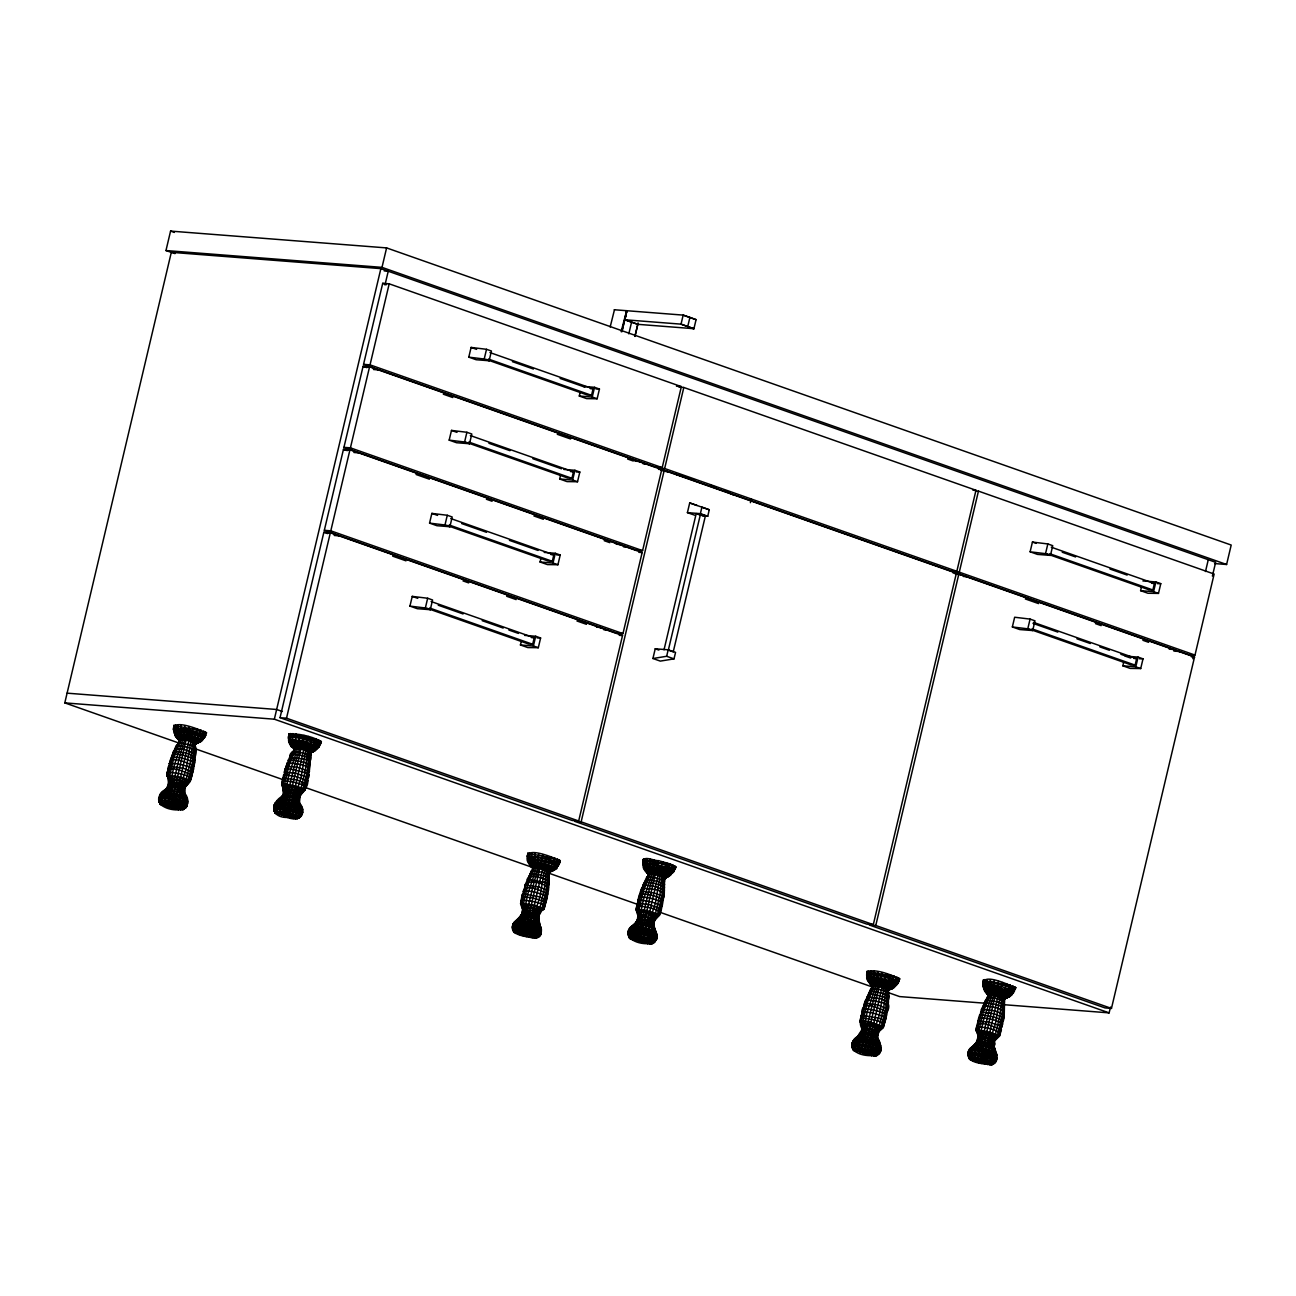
<?xml version="1.0" encoding="UTF-8"?>
<svg xmlns="http://www.w3.org/2000/svg" width="1296" height="1296" viewBox="0 0 1296 1296"><rect width="100%" height="100%" fill="white"/><g stroke="black" fill="none" stroke-linecap="round" stroke-linejoin="round"><path stroke-width="1.5" d="M318.913 744.941L321.035 742.916C311.429 737.618 299.7 735.107 288.749 735.124L289.3 742.009L293.981 748.813C302.519 747.922 316.159 752.441 309.226 762.583L309.323 753.089L315.058 750.951L319.95 745.459C314.296 742.689 279.223 728.482 290.952 746.107C290.758 748.975 306.131 746.01 312.822 751.891L319.221 746.658L302.827 740.891L288.668 739.287L290.822 745.54L293.56 748.294L292.864 747.322C286.238 742.786 312.514 748.683 314.086 751.275L309.193 752.749L312.644 752.215L319.221 746.658M319.367 743.645L320.744 743.418L321.376 741.571C311.753 736.258 300.008 733.763 289.024 733.763L288.295 738.38L289.186 740.486M982.805 985.786C981.088 970.882 1009.098 985.414 1015.789 987.584L1011.593 995.263L1003.72 999.103L1009.681 996.575L1013.618 992.671L997.223 986.904L986.629 985.154L982.805 985.786L984.587 990.97L988.654 995.458L987.341 993.902L998.39 995.474L1005.907 998.39L1004.416 998.989L1003.671 1017.878L1001.954 1027.161L1000.933 1027.323M158.566 799.924L160.526 793.93L167.492 787.352C179.415 784.841 192.667 795.922 185.992 807.683C178.459 813.11 153.284 808.396 159.894 794.918C167.443 796.424 190.966 794.772 186.624 806.695L182.347 810.13M174.166 725.015L173.421 729.632L174.312 731.738L173.437 728.255C174.895 719.021 200.783 730.166 206.518 732.823L205.4 735.966L204.039 736.193L204.493 734.897M193.412 763.263L194.4 763.101L194.773 759.974L195.145 744.212L201.528 740.988L205.076 736.711L188.228 730.782L175.025 728.919L173.421 729.632L174.215 730.377M289.089 739.125L289.121 737.764M523.714 891.956C527.78 889.202 541.291 893.527 547.366 896.816L544.093 908.966C528.914 915.268 554.526 942.516 529.367 937.251C522.612 935.923 509.166 934.416 512.924 924.323C516.456 918.524 525.658 914.684 522.158 906.163L531.166 907.184L541.598 910.861L538.439 916.515L539.282 924.161L538.375 924.323M528.007 858.26L527.229 856.138C528.687 846.92 554.575 858.065 560.309 860.706L558.592 865.096L556.567 866.489L558.868 864.61C550.849 859.945 512.519 847.827 533.174 868.579C530.161 864.302 544.417 869.195 547.268 869.891C551.205 873.245 555.676 869.114 558.139 865.793L552.938 863.136L537.791 859.216L528.898 858.211L527.602 858.422L528.104 859.621L527.213 857.531L527.958 852.898M557.831 864.092L559.467 863.347L546.523 858.341L527.504 855.635L528.719 862.439L532.899 867.947L540.4 868.79L549.083 871.852L548.84 884.731L548.937 872.111L550.427 871.495L548.937 872.111M643.237 886.075C646.639 883.726 660.166 887.242 664.346 890.789C662.515 876.663 665.528 879.433 673.645 871.852C666.581 867.316 629.37 856.17 648.68 874.654L647.19 877.441L649.102 873.893L658.028 875.383L664.589 877.91L664.281 893.576L662.207 905.953L652.406 902.162L640.84 900.007L638.037 900.121L637.762 904.138L640.451 891.454L646.898 876.744L657.509 878.251L664.573 881.329M851.78 1044.689C852.282 1055.624 870.734 1057.147 878.413 1054.523C885.605 1047.848 875.237 1039.7 878.024 1032.458C866.846 1027.955 862.553 1026.043 857.466 1037.108C854.194 1036.541 850.84 1046.633 852.217 1043.069C852.979 1038.226 858.713 1037.367 860.69 1033.317C869.81 1033.268 879.741 1035.261 880.486 1045.759M869.551 995.765C864.983 991.553 887.177 996.916 888.424 999.637C892.264 988.897 877.489 989.609 870.782 988.735L864.335 1003.444L861.646 1016.145L862.326 1013.083C866.165 1010.264 880.195 1014.752 886.091 1017.959L883.273 1027.388L878.234 1031.81L883.273 1027.388L886.756 1014.881L888.44 1002.456L888.473 989.917L879.79 986.855L872.305 986.013L867.121 998.066L872.581 986.645L868.563 981.558L866.781 972.826C872.548 967.091 892.328 975.289 899.699 978.772L897.982 983.162L896.654 983.389M512.357 927.806C521.381 926.543 532.364 929.848 540.675 934.141L538.618 935.761L540.416 934.594C543.834 925.927 531.619 914.863 543.494 908.415L547.803 890.077L548.662 871.463L555.644 867.267L559.483 859.945M653.249 922.703L653.654 925.684C657.428 917.131 643.383 917.195 638.021 917.147C638.183 925.214 626.017 926.51 627.993 935.048C631.865 943.196 646.898 945.367 654.512 942.516C660.685 936.425 628.236 931.484 628.576 934.546L629.953 938.839M655.565 938.66L655.209 939.794L656.424 939.584C658.854 933.752 653.443 929.005 653.411 923.481C650.511 921.877 636.466 917.843 638.685 921.035M879.822 1052.66C886.901 1040.461 856.899 1039.489 854.177 1040.963L855.797 1039.214C861.062 1036.589 892.377 1041.611 876.145 1055.009L864.238 1051.153L853.238 1050.295M991.618 1064.907L995.895 1061.473C999.119 1053.032 987.584 1041.79 999.572 1035.844L1001.403 1029.818C994.518 1027.469 975.434 1016.777 976.066 1030.579C982.336 1039.052 973.328 1045.71 968.404 1051.218C964.807 1063.919 983.583 1063.433 991.618 1064.907C1000.334 1062.023 996.235 1052.044 993.773 1046.228C1001.03 1038.679 973.571 1036.022 979.371 1038.825M274.736 805.869L275.157 803.115L280.827 799.34L283.759 793.849L283.905 789.264L281.669 784.566L283.613 774.927L294.808 776.191L307.768 780.759C308.61 790.123 296.152 793.962 299.765 803.569L298.615 802.175L299.554 801.754L300.121 795.631L305.159 789.815C303.572 787.19 276.89 781.196 283.613 785.797M628.576 934.546L629.159 931.063C627.507 926.818 635.445 925.166 636.79 921.31L646.915 922.752L653.654 925.684M861.613 1032.556L862.229 1026.464L859.993 1021.766L861.257 1015.205L878.575 1018.073L885.314 1021.005L884.083 1021.556M969.91 1059.658L968.776 1053.016C966.881 1048.221 975.013 1046.099 976.763 1042.13L986.888 1043.572L993.627 1046.504M160.348 796.019L159.635 795.371C163.895 784.922 180.225 789.102 183.757 793.427L183.951 788.746L190.301 781.067L192.132 775.057C185.247 772.708 166.163 762.016 166.795 775.818C170.537 778.847 166.698 784.874 169.371 787.077M537.872 922.849L538.196 915.138L540.594 911.299L544.093 908.966L534.649 905.305L521.786 903.166L520.587 903.701L522.547 909.517L521.802 914.101L519.259 918.022L514.075 922.266L514.156 923.918M859.685 1034.888C864.189 1034.014 876.517 1036.508 876.938 1039.376L877.603 1033.204M169.484 807.991L169.922 804.33L173.615 805.221L172.546 808.736M284.359 816.755L284.796 813.078L288.49 813.969L287.42 817.484C270.54 817.646 270.119 803.261 282.366 796.117C286.87 796.019 298.096 797.753 298.501 800.604M523.276 935.89L523.714 932.229L520.214 931.241L520.376 935.08M638.782 941.949L639.446 937.17M862.682 1053.956L863.12 1050.278L866.813 1051.186L867.105 1050.084M978.755 1062.769L979.193 1059.107L975.694 1058.119L975.856 1061.959M166.423 803.358L166.585 807.181M281.297 812.106L281.443 815.945M635.72 937.316L635.882 941.139M859.621 1049.306L859.766 1053.146M866.765 997.223C875.788 997.888 894.451 998.163 887.128 1012.176M194.125 756.994L193.817 760.136C200.038 746.707 193.995 738.963 179.107 740.048L174.928 734.557L173.713 727.753L188.519 729.421L205.675 735.464L201.301 741.409L195.145 744.212M309.274 771.865L310.279 762.113C305.662 755.503 282.253 761.805 292.459 751.534L303.07 753.041L310.295 755.843L308.448 777.681L304.965 790.187L302.26 790.301M539.168 911.266L543.883 909.322L547.933 893.738L549.034 884.39L545.341 882.511L527.359 879.158L521.64 897.512L520.587 903.701L523.163 906.163L522.531 904.948M524.572 888.943L524.945 885.379C525.868 877.975 551.205 883.807 548.192 891L547.204 891.162M663.228 900.169C658.643 896.281 643.82 892.426 640.078 895.001L641.714 888.133C648.178 889.348 664.961 887.971 663.698 897.059L662.71 897.221M1002.181 1021.151L1003.412 1020.616L1004.254 1014.395L1004.562 998.73L987.341 993.902L983.696 988.022L983.437 979.776M160.639 804.897L158.809 799.486L175.511 801.851L186.883 806.258L183.546 809.595L171.056 805.205L189.151 726.716M276.842 801.43C281.362 799.794 287.096 802.435 291.859 803.131C294.581 802.127 305.176 810.13 300.348 805.027C299.797 800.669 274.606 799.745 280.325 798.871C290.887 791.548 311.915 808.072 298.42 818.343L285.93 813.953L304.025 735.464M514.447 932.78L513.184 929.621C517.509 926.462 533.353 931.532 540.027 935.145L537.338 937.478L524.848 933.088L542.943 854.599M656.181 940.216L652.844 943.553L640.354 939.146L658.449 860.657L670.291 863.962L675.815 866.765C675.961 873.585 663.26 861.581 657.833 863.379C653.962 863.784 641.714 857.369 642.832 864.967L643.61 865.679M864.238 1051.153L882.349 972.664M968.549 1055.349C972.988 1052.093 989.302 1057.309 996.154 1061.019L992.817 1064.372L980.327 1059.966L998.422 981.477M168.739 777.049L169.355 778.28L167.395 776.369L167.265 772.708L168.739 766.163L183.109 768.204L192.893 772.011L190.091 781.439L185.101 787.142L184.907 794.821L177.196 791.451L165.629 789.815L167.087 791.159M521.186 904.252L522.531 894.062L523.568 893.884L539.93 896.945L546.475 900.283M860.576 1022.317L861.257 1015.205M274.007 805.189C282.787 804.103 295.861 806.938 302.551 812.074C302.13 820.125 293.058 819.704 287.42 817.484M159.311 799.405L159.862 797.105C163.944 794.027 182.493 798.806 187.677 803.326M164.819 791.662L168.885 785.101L168.35 778.28L179.933 779.917L187.628 783.27M519.745 918.475L522.223 914.49L522.661 910.813L534.454 912.773L539.039 914.765L538.196 915.138M192.326 769.484L193.363 769.322L194.141 765.839C187.661 763.684 172.595 754.888 169.306 763.506L169.906 764.073M285.655 769.792L285.25 768.868L290.369 769.014L304.965 772.529L309.015 774.603L308.448 777.681L295.537 773.145L284.164 772.254L287.291 762.923C292.442 762.793 309.258 765.272 308.691 768.884M306.796 784.177L297.254 780.03L282.933 777.989L281.88 784.193L283.743 791.678L281.815 798.109M654.545 920.84L653.702 921.213L659.389 915.397L661.43 909.014L648.518 904.462L637.357 903.199L636.093 909.776L638.442 917.519M546.718 894.272L546.118 897.383L547.366 896.816M658.449 860.657C654.14 861.062 642.913 854.631 642.735 862.213L643.545 862.958M643.464 858.956L643.723 867.202L648.68 874.654M867.348 970.963L867.607 979.209L872.581 986.645M175.543 724.788L175.624 733.05L179.804 739.935L172.336 756.961L167.994 775.283C176.742 787.822 153.025 793.379 162 805.577M290.417 733.536L290.498 741.798L294.678 748.699L287.21 765.709L282.868 784.031C291.584 796.133 269.649 801.041 276.129 812.56L285.93 813.953M529.335 852.671L529.416 860.949L533.596 867.834L526.127 884.844L521.786 903.166C530.501 915.268 508.567 920.192 515.047 931.694L524.848 933.088M644.841 858.73L644.922 867.008L649.102 873.893L641.65 890.919L637.292 909.241C646.007 921.343 624.073 926.251 630.553 937.769L640.354 939.146M868.725 970.736L868.806 979.015L872.986 985.9L865.534 1002.91L861.192 1021.232C869.891 1033.333 847.973 1038.258 854.437 1049.76M984.814 979.549L984.895 987.827L989.075 994.712L981.607 1011.739L977.265 1030.061C985.981 1042.146 964.046 1047.071 970.526 1058.573L980.327 1059.966M177.908 724.853L177.682 733.115L180.986 739.984L174.053 757.01L169.711 775.332C176.791 787.109 157.788 792.585 162.956 803.86L171.056 805.205M292.783 733.601L292.556 741.863L295.861 748.732L288.927 765.758L284.585 784.08C291.665 795.857 272.662 801.349 277.83 812.608M531.716 852.736L531.49 860.998L534.778 867.866L527.845 884.909L523.503 903.231C530.599 915.008 511.58 920.484 516.764 931.743M647.222 858.811L646.996 867.073L650.284 873.925L643.351 890.968L639.009 909.29C646.105 921.067 627.086 926.543 632.27 937.818M871.106 970.801L870.88 979.063L874.184 985.932L867.235 1002.974L862.893 1021.28C869.989 1033.074 850.986 1038.55 856.154 1049.809M987.179 979.614L986.953 987.876L990.257 994.745L983.324 1011.787L978.982 1030.109C986.062 1041.887 967.059 1047.362 972.227 1058.638M169.306 763.506L177.552 763.749L189.459 766.843L193.574 768.933L192.893 772.011M993.06 1040.591L995.036 1040.51L999.362 1036.201L1001.549 1026.205L989.204 1022.22L978.01 1020.94L976.066 1030.579L978.01 1031.827M181.132 725.209L180.484 733.423L182.59 740.162L173.939 766.325L172.028 775.591L171.688 786.056L165.224 797.299L165.272 804.119M296.006 733.973L295.358 742.187L297.464 748.91L288.814 775.073L286.886 784.339L286.546 794.804L280.082 806.047L280.147 812.867M534.924 853.108L534.276 861.322L536.382 868.045L527.731 894.224L525.82 903.49L525.479 913.955L519.016 925.198L519.064 932.018M650.43 859.167L649.782 867.38L651.904 874.12L643.237 900.283L641.326 909.549L640.985 920.014L634.522 931.257L634.57 938.077M874.314 971.174L873.682 979.387L875.788 986.11L867.137 1012.273L865.21 1021.556L864.869 1032.021L858.406 1043.264L858.47 1050.084M990.403 979.987L989.755 988.2L991.861 994.923L983.21 1021.102L981.299 1030.369L980.959 1040.834L974.495 1052.077L974.543 1058.897M184.955 725.857L183.821 733.99L184.518 740.47C177.325 761.611 173.972 783.643 168.043 804.573M299.83 734.605L298.696 742.738L299.376 749.234C292.199 770.375 288.83 792.391 282.901 813.337M538.747 853.74L537.613 861.872L538.31 868.369C531.117 889.51 527.764 911.542 521.834 932.472M654.269 859.799L653.119 867.931L653.816 874.427C646.623 895.568 643.27 917.6 637.34 938.531M878.153 971.806L877.019 979.938L877.7 986.434C870.523 1007.575 867.154 1029.607 861.224 1050.538M994.226 980.618L993.092 988.751L993.789 995.247C986.596 1016.388 983.243 1038.42 977.314 1059.35M637.762 324.324L624.866 319.772L626.746 310.667L621.886 331.776L626.924 310.716L624.866 319.772L637.762 324.324L693.927 328.698L696.065 319.642L683.17 315.106L614.288 309.744M610.173 326.981L614.482 309.695M626.665 310.651L621.124 331.679M174.992 253.611L165.969 250.549L170.57 231.093L386.597 247.909L1231.2 545.049L1226.599 564.489L1214.595 563.566M177.244 742.446L64.8 702.886L171.315 252.315L380.862 268.628L1215.648 562.302L1212.392 576.072M64.8 702.886L274.347 719.199L380.862 268.628M165.969 250.549L381.996 267.365L386.597 247.909M280.033 717.692L323.854 532.267L330.334 532.769L622.517 635.558L578.68 820.984L572.2 820.481L280.033 717.692L286.513 718.195L578.68 820.984M324.324 530.323L343.472 449.291L349.952 449.793L642.136 552.582L622.971 633.614L616.491 633.112L324.324 530.323L330.804 530.825L622.971 633.614M343.942 447.347L363.091 366.298L369.571 366.8L661.738 469.589L642.589 550.638L636.109 550.12L343.942 447.347L350.422 447.849L642.589 550.638M363.544 364.354L382.709 283.322L389.189 283.824L681.356 386.613L662.207 467.645L655.727 467.143L363.544 364.354L370.04 364.856L662.207 467.645M384.977 284.99L388.233 271.22L384.199 270.896M286.513 718.195L330.334 532.769M330.804 530.825L349.952 449.793M350.422 447.849L369.571 366.8M370.04 364.856L389.189 283.824M409.941 606.107L412.241 596.387L427.664 598.25L432.572 599.983L430.272 609.703L417.312 608.699L409.941 606.107L425.363 607.986L430.272 609.703M429.559 523.114L431.86 513.394L447.282 515.273L452.191 516.991L449.89 526.727L436.93 525.706L429.559 523.114L444.982 524.993L449.89 526.727M449.177 440.138L451.478 430.418L466.9 432.281L471.809 434.014L469.508 443.734L456.548 442.73L449.177 440.138L464.6 442.001L469.508 443.734M468.796 357.145L471.096 347.425L486.518 349.304L491.427 351.022L489.127 360.758L476.167 359.737L468.796 357.145L484.218 359.024L489.127 360.758M425.363 607.986L427.664 598.25M444.982 524.993L447.282 515.273M464.6 442.001L466.9 432.281M484.218 359.024L486.518 349.304M524.588 635.396L535.685 636.255L540.61 637.988L538.31 647.708L527.796 647.563L520.425 644.971L521.348 641.083M544.207 552.404L555.304 553.279L560.212 554.996L557.928 564.732L547.414 564.586L540.043 561.994L540.967 558.106M563.809 469.427L574.922 470.286L579.83 472.019L577.53 481.739L567.032 481.594L559.661 479.002L560.585 475.114M583.427 386.435L594.54 387.31L599.449 389.027L597.148 398.763L586.651 398.617L579.28 396.025L580.203 392.137M427.162 608.342L528.379 643.95L532.688 644.274L534.227 637.794L431.114 601.522M446.78 525.35L547.997 560.957L552.307 561.298L553.846 554.818L450.733 518.53M466.398 442.373L567.616 477.965L571.925 478.305L573.464 471.825L470.351 435.553M486.016 359.381L587.234 394.988L591.543 395.329L593.082 388.832L489.953 352.561M520.425 644.971L533.401 645.991L535.685 636.255M540.043 561.994L553.003 562.999L555.304 553.279M559.661 479.002L572.621 480.006L574.922 470.286M579.28 396.025L592.24 397.03L594.54 387.31M628.803 333.85L631.541 322.283M634.894 336.409L638.134 322.963L634.959 336.377M581.143 821.842L664.2 470.448L956.367 573.237L873.31 924.631L866.83 924.129L574.663 821.34L581.143 821.842L873.31 924.631M664.654 468.504L683.818 387.472L975.985 490.261L956.837 571.293L950.357 570.791L658.174 468.002L664.654 468.504L956.837 571.293M652.925 658.514L655.225 648.794L668.185 649.798L675.556 652.39L674.017 658.87L660.296 661.106L652.925 658.514L666.662 656.278L674.017 658.87M694.769 515.225L687.415 512.633L689.715 502.913L709.268 509.749L707.746 516.245L702.189 515.808M664.022 649.814L696.195 513.653L700.52 513.994L705.429 515.727L673.24 651.872L668.331 650.138L700.52 513.994M666.662 656.278L668.185 649.798M687.415 512.633L700.375 513.653L701.914 507.157L709.268 509.749M750.384 502.686L751.324 498.749M875.772 925.49L958.829 574.112L1194.539 657.023L1111.466 1008.418L1104.986 1007.915L869.276 924.988L875.772 925.49L1111.466 1008.418M959.283 572.168L978.448 491.119L1214.141 574.047L1194.993 655.079L1188.513 654.577L952.803 571.649L959.283 572.168L1194.993 655.079M1012.354 626.956L1014.655 617.236L1030.077 619.099L1034.986 620.833L1032.685 630.553L1019.725 629.548L1012.354 626.956L1027.777 628.819L1032.685 630.553M1030.126 551.804L1032.426 542.068L1047.832 543.947L1052.741 545.681L1050.44 555.401L1037.48 554.396L1030.126 551.804L1045.532 553.667L1050.44 555.401M1027.777 628.819L1030.077 619.099M1045.532 553.667L1047.832 543.947M1130.663 658.044L1125.139 656.1L1138.099 657.104L1143.007 658.838L1140.707 668.558L1130.209 668.412L1122.838 665.82L1123.762 661.932M1142.91 580.948L1155.87 581.953L1160.779 583.67L1158.478 593.406L1147.964 593.26L1140.61 590.668L1141.517 586.78M1029.575 629.192L1130.776 664.783L1135.102 665.123L1136.641 658.643L1033.511 622.372M1047.346 554.024L1148.548 589.631L1152.873 589.972L1154.396 583.492L1051.283 547.204M1122.838 665.82L1135.798 666.824L1138.099 657.104M1140.61 590.668L1153.57 591.673L1155.87 581.953M1205.491 571.52L1208.277 559.71M1004.351 1004.724L1109.133 1012.873L1110.51 1007.041M1192.838 658.741L1193.778 654.804M688.144 327.256L693.927 328.698L687.706 326.657L689.909 317.407M193.412 727.736L188.73 741.425L174.118 805.934M308.286 736.484L303.604 750.173L288.992 814.682M547.204 855.635L542.522 869.308L527.909 933.833M662.71 861.694L658.028 875.383L643.415 939.892M886.594 973.701L881.928 987.374L867.316 1051.898M1002.683 982.514L998.001 996.187L983.389 1060.711M197.446 728.87L194.692 736.598L190.755 741.976L186.138 769.046L179.95 787.903L179.69 800.539L177.034 806.744M312.32 737.618L309.566 745.362L305.629 750.74L300.996 777.794L294.824 796.651L294.565 809.287L291.892 815.492M551.237 856.753L548.483 864.497L544.547 869.875L539.93 896.945L533.741 915.802L533.482 928.422L530.825 934.643M666.743 862.812L663.989 870.556L660.053 875.934L655.436 903.004L649.247 921.861L648.988 934.497L646.331 940.702M890.644 974.819L887.873 982.562L883.953 987.941L879.32 1015.011L873.131 1033.868L872.888 1046.488L870.215 1052.708M1006.717 983.632L1003.963 991.375L1000.026 996.754L995.409 1023.824L989.221 1042.681L988.961 1055.317L986.305 1061.521M200.993 730.004L197.77 737.602L192.521 742.559L190.642 760.72L186.316 779.042C176.272 786.785 188.001 799.502 179.577 807.57M315.868 738.769L312.644 746.35L307.395 751.307L305.516 769.468L301.19 787.806C291.146 795.533 302.875 808.25 294.451 816.318M554.785 857.903L551.561 865.501L546.329 870.442L544.433 888.619L540.108 906.941C530.064 914.684 541.793 927.385 533.369 935.469M670.291 863.962L667.067 871.56L661.835 876.517L659.939 894.677L655.63 913C645.57 920.743 657.299 933.46 648.875 941.528M662.207 905.953L659.389 915.397M894.191 975.969L890.968 983.551L885.719 988.508L883.84 1006.668L879.514 1025.006C869.454 1032.75 881.199 1045.451 872.775 1053.535M1010.264 984.782L1007.041 992.38L1001.792 997.321L999.913 1015.497L995.587 1033.819C985.543 1041.563 997.272 1054.264 988.848 1062.347M284.018 775.867L285.25 768.868M637.826 900.509L639.479 894.434M861.71 1012.516C862.245 999.038 880.243 1009.406 887.339 1011.803M203.796 731.106L200.216 738.558L193.93 743.094L192.667 761.497L188.341 779.836C176.207 787.061 191.678 800.717 181.602 808.364M318.67 739.854L315.09 747.306L308.804 751.858L307.541 770.261L303.215 788.584C291.082 795.809 306.553 809.465 296.476 817.112M557.604 858.989L554.008 866.441L547.722 870.993L546.458 889.396L542.133 907.718C529.999 914.944 545.47 928.6 535.394 936.247M673.11 865.048L669.514 872.5L663.228 877.052L661.964 895.455L657.639 913.793C645.505 921.002 660.992 934.659 650.9 942.305M896.994 977.054L893.414 984.506L887.128 989.059L885.848 1007.462L881.539 1025.784C869.405 1033.009 884.876 1046.666 874.8 1054.312M1013.067 985.867L1009.487 993.319L1003.201 997.871L1001.938 1016.275L997.612 1034.597C985.478 1041.822 1000.949 1055.479 990.873 1063.125M527.699 932.018L526.338 936.635M205.691 732.062L201.852 739.384L194.87 743.58L194.011 762.194L189.702 780.516C183.497 784.226 182.38 793.168 186.851 798.692L185.782 798.854M320.549 740.81L316.726 748.132L309.744 752.328L308.885 770.942L304.576 789.28C299.376 792.439 297.351 799.697 300.348 805.027M674.989 866.02L671.15 873.342L664.168 877.538L663.309 896.152L659 914.474C645.473 921.294 663.455 935.696 652.261 943.002M898.873 978.01L895.973 984.555L898.274 982.676C890.352 977.33 852.185 966.994 872.645 986.369L871.187 984.539M1014.962 986.823L1011.123 994.162L1004.141 998.357L1003.282 1016.955L998.973 1035.293C985.446 1042.114 1003.428 1056.515 992.234 1063.822M559.192 863.865L560.309 860.706M675.815 866.765L675.167 868.628L669.951 865.307L650.122 860.528L643.172 860.317L643.707 861.597M1015.789 987.584L1012.727 992.201L1014.347 991.489L1001.63 986.564L989.723 984.118L982.692 984.409M642.929 939.179L641.86 942.694M866.813 1051.186L865.744 1054.701M982.886 1059.998L981.817 1063.514M887.015 1006.101C887.582 1002.472 870.75 999.994 865.598 1000.123L863.104 1010.021C863.946 1006.895 887.695 1012.549 885.524 1015.432M523.098 891.405C526.127 882.9 542.635 891.308 547.722 894.11M1003.412 1020.616L993.789 1016.89L980.667 1014.719L979.646 1014.881L977.8 1021.329L978.415 1021.896L981.477 1009.309L988.232 995.085M303.961 790.349L300.721 793.314L298.825 797.494C299.052 795.728 283.192 789.847 283.289 795.355M976.617 1042.405L978.172 1036.136L976.277 1030.223L978.982 1030.109L990.128 1032.183L999.572 1035.844L995.117 1039.343L993.222 1043.507C993.481 1040.931 983.308 1039.797 979.76 1039.165C975.467 1041.255 980.618 1033.673 976.666 1031.13M880.891 1048.091C875.804 1043.653 857.563 1038.938 853.546 1041.984L852.703 1044.203L852.217 1043.069L855.554 1042.94L869.308 1045.499L880.924 1050.003L879.449 1050.651M274.25 804.735L273.812 809.417L275.513 813.645M541.469 931.225C534.746 925.781 522.45 924.08 513.184 923.886L512.6 927.369L513.848 932.229M637.454 919.901L638.037 913.761L636.304 909.403L637.292 909.241L647.093 910.618L659 914.474L655.063 919.69M861.192 1032.167L862.099 1027.323L860.188 1021.41L860.674 1018.283C865.615 1018.024 884.471 1021.005 883.224 1024.569M862.326 1029.526C853.708 1013.618 876.598 1024.456 883.483 1027.031L879.109 1031.422L876.809 1037.804M170.165 760.493L176.159 745.573L187.645 747.193L195.291 750.53M981.007 1012.808L985.43 1000.334C990.549 1000.237 1003.298 1002.197 1003.752 1005.437L1003.784 1002.278C1005.194 999.799 984.992 995.344 988.2 998.779M286.61 766.795L288.441 760.007C293.398 759.893 309.55 762.275 308.999 765.742M174.409 727.639L173.875 726.359L177.617 726.214L193.088 729.097L205.335 733.406L205.4 735.966M897.221 982.157L898.582 981.931L899.699 978.772M177.26 805.966L175.576 809.352M292.135 814.714L290.434 818.116M531.052 933.865L529.367 937.251M646.558 939.924L644.873 943.31M870.442 1051.931L868.757 1055.317M986.531 1060.744L984.83 1064.129M195.048 756.832L186.462 753.089L173.567 751.259L168.529 766.552L168.464 770.197L168.739 766.163M532.769 868.207L527.731 880L531.392 870.669L542.003 872.176L549.067 875.27M987.163 998.26L983.21 1006.895C985.025 1004.368 1004.108 1008.806 1003.396 1011.755M290.061 761.513L288.247 760.363L291.033 754.321C296.152 754.223 308.902 756.184 309.339 759.424M527.359 879.158L530.777 873.326L543.85 875.756L549.099 878.429M642.865 885.217L646.283 879.385L656.942 881.15L664.605 884.488M168.124 777.649C170.375 775.154 188.147 779.35 187.888 782.411L184.405 787.255C184.032 784.501 173.21 782.849 168.869 782.93L166.487 788.94L167.994 789.896M994.696 1061.667L995.182 1060.598M654.739 940.847L656.683 939.13L657.25 935.647L653.978 926.964L644.306 923.562L635.785 922.898L637.907 918.427L647.53 919.787L653.945 922.574L655.225 919.415L643.885 915.754L638.491 915.98M995.684 1055.916L997.094 1055.3L992.428 1052.919L975.677 1048.885L969.797 1048.707L969.133 1051.882C969.829 1048.253 981.671 1052.789 985.64 1053.162C987.601 1054.037 999.556 1056.191 995.733 1058.297M202.775 738.607L204.347 737.91L195.793 734.168L184 731.317L173.81 730.523L175.316 736.209L179.383 740.696L175.171 749.201L178.346 742.657L190.431 744.908L195.275 747.371M178.33 809.822L180.581 806.517M647.627 943.763L649.879 940.475M318.33 746.188L320.549 744.212C311.105 739.319 298.598 735.561 288.311 737.003M664.443 878.17L668.315 876.841L674.973 869.422M292.766 752.247L294.257 749.444M174.636 748.715L184.356 749.477L195.226 753.689M173.567 751.259L173.939 752.117M168.35 778.28L168.691 779.042C166.487 784.323 185.279 780.548 185.036 785.862M158.582 798.741L162.162 798.142L172.06 799.794L184.988 803.666L187.126 805.626L185.911 805.837L186.251 804.703C189.427 801.819 175.268 799.762 172.336 798.628C169.501 798.547 159.019 794.821 159.505 798.255M164.284 791.159C169.274 790.139 184.421 793.184 184.583 796.424M168.01 786.218C172.06 785.797 185.798 787.045 183.627 791.856M160.056 804.346L162.956 803.86M206.518 732.823L204.849 733.552M205.076 736.711L203.456 737.44M194.4 763.101L194.983 759.618C189.281 756.54 176.612 752.474 172.789 755.066M194.141 765.839L194.611 762.745C188.746 759.553 175.673 755.374 171.736 758.047M192.132 775.057L190.885 775.607M186.851 798.692C182.331 794.74 166.163 790.576 162.599 793.265L161.741 794.075C164.867 792.277 186.867 794.108 187.709 802.143M187.58 800.96C182.623 796.635 164.884 792.05 160.979 795.015M289.024 733.763L289.283 736.387L288.749 735.124M287.291 762.923L287.663 763.814M286.011 766.244L296.995 767.102L309.485 771.493M282.933 777.989L283.338 778.945M274.509 804.119C283.144 803.05 295.99 805.837 302.584 810.891M275.157 803.115C283.937 801.884 294.613 805.091 302.697 809.271M282.366 796.117L283.63 797.283M274.93 813.094L276.129 812.56M307.768 780.759L306.52 781.31M299.765 803.569C296.023 800.377 283.889 797.234 280.827 799.34M522.531 894.062L522.256 898.079C523.098 894.953 546.863 900.607 544.676 903.49M522.158 906.163L522.482 906.925C520.295 912.222 539.071 908.447 538.828 913.745M513.427 923.254C522.061 922.185 534.924 924.988 541.501 930.026M513.184 923.886L513.313 926.138C514.01 922.493 525.917 927.045 529.902 927.434C531.878 928.292 543.899 930.479 540.059 932.602L539.703 933.719L540.918 933.525L538.796 931.549L525.852 927.677L515.954 926.041L512.374 926.624M519.259 918.022L528.428 918.734L538.699 922.703M520.279 916.823C524.783 915.948 537.127 918.443 537.548 921.31M558.139 865.793L552.809 870.782L548.24 872.224M549.018 881.572C545.049 878.202 532.186 874.865 528.962 877.1M559.661 862.569L554.445 859.248L542.619 855.959L531.409 854.096L527.666 854.258L528.201 855.522M539.282 924.161C535.183 920.695 521.948 917.26 518.611 919.544M536.755 936.943C552.971 923.546 521.656 918.524 516.391 921.164L514.771 922.898C518.692 919.949 536.414 924.518 541.372 928.843M541.08 927.693C536.317 923.53 519.291 919.139 515.533 921.974M667.505 875.48L670.599 875.351C673.24 870.329 645.003 865.145 644.193 868.32L644.663 869.551C644.225 865.469 682.49 874.589 665.642 876.955L664.654 877.522C675.022 877.003 638.296 867.64 648.761 874.363L646.704 871.479C640.013 866.408 672.122 873.358 668.428 876.339C666.112 874.12 639.527 866.878 647.984 873.504M637.357 903.199L636.093 909.776L638.053 911.007M630.374 927.418C637.583 925.052 652.018 932.002 655.727 931.662C649.523 929.2 635.656 924.113 631.897 927.223M629.354 938.304L630.553 937.769M664.524 887.647C660.555 884.277 647.708 880.94 644.468 883.159M673.645 871.852L670.421 874.638M674.098 871.171L669.028 867.947L657.542 864.74L646.639 862.942L642.994 863.087L643.513 864.335M661.43 909.014L660.199 909.565M654.205 928.778C650.446 925.587 638.312 922.428 635.251 924.534M656.878 934.902C651.92 930.577 634.198 926.008 630.277 928.957L629.662 929.977C633.679 926.948 651.92 931.646 657.007 936.101M656.975 937.283C650.252 931.856 637.956 930.139 628.69 929.945L628.106 933.428L629.564 937.931M656.78 938.45C651.985 934.043 632.432 928.957 628.819 932.197M656.424 939.584C651.256 935.064 632.707 930.285 628.625 933.363M851.893 1047.055L852.039 1044.252L861.565 1044.981L878.186 1049.614L880.567 1051.137L879.109 1051.785M858.649 1036.087L867.834 1036.8L878.089 1040.769M888.489 996.494C887.323 993.919 866.522 988.897 870.799 992.849M897.545 983.858L893.381 988.168L888.327 990.176L893.608 987.763L897.545 983.858L892.328 981.202L877.198 977.281L868.304 976.277L866.732 976.973L867.51 977.686M898.582 981.931C893.916 977.816 870.685 969.975 866.603 975.596L867.413 976.325M887.598 1009.066L878.38 1005.048L864.545 1003.088M886.091 1017.959L884.844 1018.51M878.963 1031.697L869.989 1028.214L862.391 1027.987M876.533 1055.916L880.065 1052.206C873.212 1048.496 856.915 1043.28 852.476 1046.536M880.859 1049.29C875.691 1044.754 857.142 1039.975 853.06 1043.069M982.854 981.655L990.095 981.347L1002.359 983.858L1015.432 988.929L1013.764 989.674M982.708 983.016C992.542 981.817 1007.17 984.992 1014.671 990.743M981.477 1009.309L995.117 1010.848L1004.044 1014.752M978.577 1018.283C985.964 1017.36 996.98 1019.758 1002.634 1024.083M978.01 1020.94L977.152 1028.036C980.894 1025.476 995.733 1029.332 1000.318 1033.22M969.327 1059.107L970.526 1058.573M1009.471 996.98C1007.883 993.595 974.932 985.041 988.735 995.182M1003.671 1017.878L994.453 1013.861L980.618 1011.901M995.036 1040.51C994.016 1038.242 975.677 1033.819 979.452 1037.302M994.518 1041.644L993.676 1042.033M1001.403 1029.818L1000.156 1030.369M993.659 1044.932L987.163 1042.114L977.427 1040.72M994.761 1051.056C990.662 1047.573 977.427 1044.139 974.09 1046.423C976.034 1039.36 992.039 1045.953 993.028 1048.189M996.122 1053.454C991.602 1049.517 975.434 1045.337 971.87 1048.043M996.397 1060.403C991.213 1055.884 972.68 1051.088 968.582 1054.183M295.504 818.829L297.691 816.561L294.986 816.253L293.204 818.57M876.015 1053.778L873.293 1053.47L871.511 1055.77M989.917 1064.842L992.088 1062.59L989.383 1062.283L987.601 1064.583M674.374 870.669L672.073 872.564M878.623 1052.854L878.008 1053.826L879.417 1053.211L874.768 1050.845L858.017 1046.795L852.136 1046.617L853.448 1049.922M896.767 983.146L892.976 987.179L888.068 989.528L887.209 1008.142L882.884 1026.481C876.307 1030.336 875.61 1040.024 880.713 1045.337M985.802 989.966C975.92 984.004 1016.518 992.655 1010.394 995.458L1012.046 993.368M182.817 807.813L180.646 810.081M652.115 941.771L649.944 944.039M194.449 744.325L201.998 739.692C208.397 736.76 165.904 727.704 176.256 733.941M513.459 930.739C512.876 926.462 546.718 935.761 535.961 936.587L534.438 937.964M875.367 1054.652L859.54 1051.396L852.185 1048.189L864.562 1049.161L878.639 1054.102L873.828 1056.029M532.121 937.705L533.903 935.404L517.136 931.354L517.817 934.254M298.971 817.501L284.488 815.103L273.861 810.988L286.254 811.96L300.316 816.901L297.221 818.878M537.889 936.635L536.139 938.012M658.4 915.559L655.144 918.524C654.172 912.384 635.85 917.584 636.692 910.31M628.965 936.814C629.597 933.476 640.483 937.64 644.128 937.996C645.926 938.774 656.926 940.766 653.395 942.71L651.645 944.087M877.295 1054.701L875.545 1056.078M182.963 809.044C187.564 806.29 188.6 799.535 185.134 795.436M297.821 817.792L301.531 813.256L301.725 807.521C295.18 804.929 280.568 799.567 276.615 802.84M551.092 870.215L550.136 870.896C576.704 866.295 518.497 855.182 530.048 861.824M1008.401 997.159L1004.627 998.341L1006.571 997.094M528.331 860.949L529.756 864.675L533.255 868.304C516.035 857.288 567.292 868.66 549.472 871.933M196.344 743.013L195.356 743.564C205.724 743.045 168.998 733.682 179.464 740.405L176.661 737.894L174.539 733.066M667.343 877.003L663.746 878.283M201.123 740.696L202.565 740.048L191.176 735.626L177.682 733.115L174.425 733.244L174.895 734.362M200.167 741.587C205.951 738.931 167.573 730.766 176.904 736.387L176.531 735.188M198.029 743.062C201.447 740.308 171.817 733.909 177.989 738.574M195.68 744.034C196.603 741.523 177.892 736.922 178.961 740.308M316.872 748.44C320.128 745.475 305.581 743.386 302.567 742.203C299.651 742.122 288.911 738.299 289.413 741.814M315.997 749.444C322.105 746.642 281.524 737.991 291.406 743.936M315.041 750.335C317.974 747.662 304.835 745.767 302.13 744.714C299.489 744.633 289.786 741.182 290.239 744.358M309.323 753.089L312.822 751.891L311.218 751.761L312.174 751.081C324.081 750.368 284.035 740.372 292.28 746.269M309.388 756.248L310.149 756.119C317.034 749.752 290.952 745.897 293.836 749.056M190.042 778.621C191.29 775.057 172.433 772.06 167.476 772.335L167.395 776.369M189.103 781.601C190.318 778.102 171.85 775.186 167.006 775.445L168.691 779.042M185.846 784.566C186.057 781.958 170.959 778.394 169.047 780.516M183.692 790.285C186.802 785.732 170.489 783.594 168.885 785.101M307.784 775.138L308.804 774.976M184.826 807.878L186.235 807.246L181.57 804.881L164.819 800.831L158.938 800.669L160.25 803.974C166.406 806.404 180.225 811.458 183.919 808.348C177.698 805.901 163.831 800.815 160.088 803.909M302.762 791.176C303.005 788.098 285.25 783.918 282.998 786.397L282.269 785.117M283.03 794.707C287.372 794.626 298.177 796.295 298.566 799.033M301.676 792.164C301.028 788.535 275.756 781.796 284.699 794.335M299.911 794.61C300.121 792.148 285.865 788.778 284.067 790.787M299.279 796.003C299.473 793.638 285.752 790.398 284.018 792.326M301.045 808.736L302.162 808.542L301.725 807.521M301.336 812.284L302.551 812.074M301.126 813.451L302.6 812.803L290.984 808.283L277.231 805.723L273.91 805.869L274.379 807.003M299.7 816.626C305.629 813.904 266.279 805.529 275.854 811.296M558.641 861.451L560.018 861.224M554.915 868.579L556.373 867.931L544.968 863.509L531.49 860.998L528.217 861.143L528.687 862.245M550.67 871.495C553.765 869.017 526.873 863.185 532.478 867.429M525.139 885.022L538.99 886.982L548.402 890.627M547.609 888.035L548.564 887.873M674.147 867.51L675.524 867.283M671.296 873.65C677.695 870.718 635.202 861.662 645.554 867.883M543.834 906.503C545.081 902.939 526.225 899.959 521.267 900.218L520.798 903.344L522.482 906.925M640.645 891.081L654.496 893.041L663.908 896.686M541.679 910.31C541.939 907.232 524.167 903.053 521.915 905.548M539.638 912.449C539.849 909.841 524.75 906.277 522.839 908.399M663.115 894.094L664.07 893.932M537.743 916.628C537.937 914.296 524.394 911.088 522.677 913M537.484 918.167C538.78 915.899 520.231 911.801 523.179 914.976M537.419 919.739C537.613 917.276 523.373 913.923 521.575 915.916M661.624 903.442C663.811 900.558 640.046 894.904 639.22 898.031M539.573 926.753L540.643 926.575M514.058 931.856L515.047 931.694M659.34 912.578C661.478 909.727 638.005 904.138 637.178 907.232M657.185 916.369C660.344 913.842 632.95 907.913 638.669 912.238M653.881 930.382C654.124 927.304 636.368 923.125 634.117 925.619M654.124 941.836C657.137 939.082 643.675 937.138 640.888 936.052C638.183 935.971 628.22 932.44 628.69 935.696M897.691 980.861C901.255 977.605 885.314 975.305 882.025 974.025C877.878 974.381 868.304 968.841 866.619 974.203L867.445 974.965M895.196 985.64C901.595 982.708 859.102 973.669 869.438 979.889M887.323 1002.942L888.246 1002.796M1014.12 988.33L1015.497 988.103M1011.269 994.469C1014.525 991.489 999.977 989.399 996.964 988.232C994.064 988.135 983.308 984.328 983.81 987.827L985.219 991.553M1009.438 996.365C1015.222 993.708 976.844 985.543 986.175 991.165M881.086 1028.376C884.228 1025.833 856.85 1019.92 862.553 1024.229L861.937 1023.014M861.338 1031.908C865.679 1031.827 876.501 1033.495 876.89 1036.233M1003.622 1008.612C1003.865 1005.631 986.612 1001.549 984.442 1003.979M879.984 1029.364C882.884 1027.048 857.774 1021.604 863.006 1025.573M879.028 1030.514C879.255 1027.906 864.14 1024.342 862.229 1026.464M877.149 1034.694C877.343 1032.361 863.784 1029.154 862.067 1031.065M877.765 1042.389C878.024 1039.311 860.252 1035.115 858.017 1037.61L860.528 1033.576M878.98 1044.819L880.033 1044.641C873.423 1042.211 858.892 1036.719 854.923 1040.04M997.159 1037.189C997.418 1034.127 979.646 1029.931 977.395 1032.426M996.073 1038.177C998.957 1035.86 973.847 1030.433 979.079 1034.386L978.626 1033.042M995.117 1039.343C996.543 1036.832 976.115 1032.329 979.355 1035.812M993.335 1049.728C993.578 1046.909 977.281 1043.069 975.224 1045.354M995.441 1054.75L996.786 1054.15L986.175 1050.035L973.62 1047.686L970.574 1047.816L971.012 1048.853M995.782 1057.115C998.892 1054.28 985.025 1052.287 982.157 1051.169C979.387 1051.088 969.149 1047.46 969.619 1050.797M995.522 1059.48L997.013 1058.816L988.961 1055.317L969.521 1051.688L968.306 1051.882L968.08 1054.247L969.521 1058.751M994.097 1062.639C1000.026 1059.934 960.676 1051.542 970.25 1057.309M595.949 388.978L599.449 389.027M576.331 471.971L579.83 472.019M556.713 554.947L560.212 554.996M1157.279 583.637L1160.779 583.67M537.095 637.94L540.61 637.988M1139.508 658.789L1143.007 658.838M197.3 742.333C209.223 741.62 169.16 731.624 177.406 737.521M299.392 793.282C306.293 792.083 280.73 785.781 284.958 789.799M551.999 869.422C564.748 868.66 521.883 857.968 530.712 864.286M663.617 877.943C670.226 876.793 646.137 870.345 648.275 874.265M541.177 909.436L542.894 909.5M654.674 917.325C662.645 916.709 637.551 909.824 637.988 913M653.395 942.71L642.362 941.139L630.488 937.591L631.298 939.535M891.405 987.487C904.154 986.726 861.273 976.034 870.102 982.352L869.713 981.153C859.831 975.191 900.428 983.842 894.321 986.645L888.878 989.998C889.785 987.487 871.09 982.886 872.159 986.272M888.538 989.528C906.617 987.714 862.537 977.686 870.588 983.486M1005.615 997.774C1016.599 997.126 979.663 987.908 987.26 993.352L987.957 994.307C981.931 990.193 1005.793 995.539 1007.219 997.904L1003.59 998.762M880.567 1027.501L882.284 1027.566M996.656 1036.33L998.374 1036.379M624.866 319.772L681.032 324.146L693.927 328.698M676.496 386.224L681.356 386.613M678.958 387.099L683.818 387.472M364.095 366.752L372.146 367.384M373.475 369.506L379.517 369.976M590.198 388.622L593.082 388.832M634.91 461.149L639.77 461.522M643.108 463.806L647.125 464.114M972.745 490.001L975.985 490.261M975.208 490.876L978.448 491.119M658.498 469.346L661.738 469.589M660.96 470.205L664.2 470.448M344.493 449.744L352.528 450.36M353.857 452.482L359.899 452.952M570.58 471.598L573.464 471.825M702.545 515.5L705.429 515.727M1151.528 583.265L1154.396 583.492M616.135 544.207L620.152 544.514M623.489 546.799L627.507 547.106M953.127 572.994L956.367 573.237M955.589 573.853L958.829 574.112M955.363 574.209L961.405 574.679M963.236 576.428L967.253 576.736M638.896 552.323L642.136 552.582M326.884 532.883L332.91 533.353M334.238 535.475L340.281 535.945M550.962 554.591L553.846 554.818M1169.203 649.118L1174.063 649.49M1173.884 651.078L1179.911 651.548M1191.283 656.78L1194.539 657.023M1133.757 658.417L1136.641 658.643M596.516 627.183L600.534 627.491M603.871 629.775L607.905 630.083M619.277 635.315L622.517 635.558M531.344 637.567L534.227 637.794M67.1 693.166L276.647 709.479L282.366 711.488M986.224 1003.315L899.586 996.575L888.149 992.542M535.961 936.587L514.982 931.516L515.792 933.476M294.986 816.253L278.219 812.219L278.899 815.119M180.112 807.505L166.342 804.427L163.345 803.471L163.345 802.354M649.409 941.463L632.659 937.413L633.323 940.313M989.383 1062.283L972.616 1058.233L973.296 1061.132M873.293 1053.47L856.543 1049.42L857.223 1052.32M661.576 470.399L667.408 471.874M675.167 474.044L694.364 479.812M696.065 319.642L683.17 315.106L681.032 324.146L687.706 326.657M381.996 267.365L1226.599 564.489M382.709 283.322L386.532 284.666M170.57 231.093L174.377 232.438M1062.234 552.242L1075.599 556.956M1109.975 569.041L1127.164 575.084M1032.426 542.068L1036.103 543.364M512.374 361.633L533.385 369.02M560.115 378.432L584.933 387.164M471.096 347.425L476.62 349.369M1049.744 553.7L1152.873 589.972M1153.57 591.673L1158.478 593.406M488.43 359.041L591.543 395.329M592.24 397.03L597.148 398.763M443.313 394.195L452.822 397.532M557.296 434.29L570.596 438.971M627.588 459.011L633.29 461.02M1025.282 598.93L1038.566 603.596M1095.476 623.619L1101.179 625.628M1142.91 640.305L1148.612 642.314M363.091 366.298L366.914 367.643M1033.009 623.376L1057.844 632.108M1076.944 638.831L1090.309 643.529M1099.85 646.882L1109.392 650.252M1120.862 654.269L1126.58 656.294M689.715 502.913L697.07 505.505M1031.989 628.852L1135.102 665.123M700.375 513.653L707.746 516.245M1135.798 666.824L1140.707 668.558M697.831 514.237L701.104 515.387M488.932 443.281L509.944 450.668M532.867 458.719L561.508 468.796M451.478 430.418L457.002 432.362M468.812 442.033L571.925 478.305M572.621 480.006L577.53 481.739M416.097 474.498L429.397 479.18M486.389 499.235L492.091 501.244M533.887 515.938L543.38 519.275M604.163 540.675L609.865 542.668M343.472 449.291L347.296 450.635M461.684 523.568L486.502 532.3M509.425 540.367L538.067 550.444M431.86 513.394L437.594 515.419M449.194 525.01L552.307 561.298M553.003 562.999L557.928 564.732M392.688 556.146L405.988 560.828M462.98 580.883L468.666 582.892M506.671 596.257L516.164 599.594M576.947 620.978L586.456 624.316M323.854 532.267L327.677 533.612M655.225 648.794L658.903 650.09M438.242 605.216L463.077 613.948M482.161 620.671L503.172 628.058M508.907 630.067L518.449 633.42M412.241 596.387L417.766 598.331M429.575 608.002L532.688 644.274M533.401 645.991L538.31 647.708M274.347 719.199L1109.133 1012.873M194.4 748.489L283.97 779.998M533.644 867.834L304.949 787.369C306.844 784.436 283.678 778.977 282.755 782.023M548.888 873.196L638.474 904.705M659.437 912.092L872.905 987.179M710.84 485.401L715.975 487.361M873.682 986.191C862.391 981.137 889.429 986.24 891.146 989.091L889.542 988.961L890.498 988.281C896.605 988.038 868.855 980.068 869.859 983.858M533.774 867.235C521.348 861.678 551.124 867.299 553.003 870.426M970.461 1058.395L985.738 1062.655L994.712 1062.914L984.101 1058.8L968.501 1056.596L971.271 1060.355M161.19 803.633L176.467 807.878L185.441 808.153L171.38 803.196L159.003 802.24L161.19 803.633L160.979 802.548M724.577 490.779L733.342 494.878M647.303 872.532L645.262 870.734M854.177 1048.496L852.59 1047.686L853.837 1050.845M283.549 787.79L284.683 788.373L284.229 787.028M983.146 980.294L983.972 981.056M867.073 971.482L867.899 972.243M643.172 859.475L643.999 860.236M527.666 853.416L528.493 854.177M274.185 808.169L273.715 807.035L279.855 807.23L294.257 810.437L301.531 813.256L302.26 813.937L300.299 815.654C303.41 812.819 289.543 810.826 286.691 809.708C283.905 809.627 273.667 805.999 274.153 809.336M173.875 725.517L174.701 726.278M300.008 804.2L302.454 809.708M275.125 812.722L274.266 810.486M855.198 1051.542L854.388 1049.582M276.874 814.325L276.064 812.381M164.025 806.355L163.345 803.471M643.837 867.024L644.193 868.32M983.583 986.499L983.81 987.827M513.07 928.471L513.184 929.621M159.278 800.588L159.392 801.738M274.541 811.685C301.693 825.179 311.267 814.617 274.541 811.685M513.459 930.82C540.61 944.314 550.201 933.752 513.459 930.82M628.965 936.895C656.116 950.373 665.707 939.811 628.965 936.895M852.865 1048.885C880 1062.38 889.591 1051.817 852.865 1048.885M968.938 1057.698C996.089 1071.193 1005.68 1060.63 968.938 1057.698"/></g></svg>
